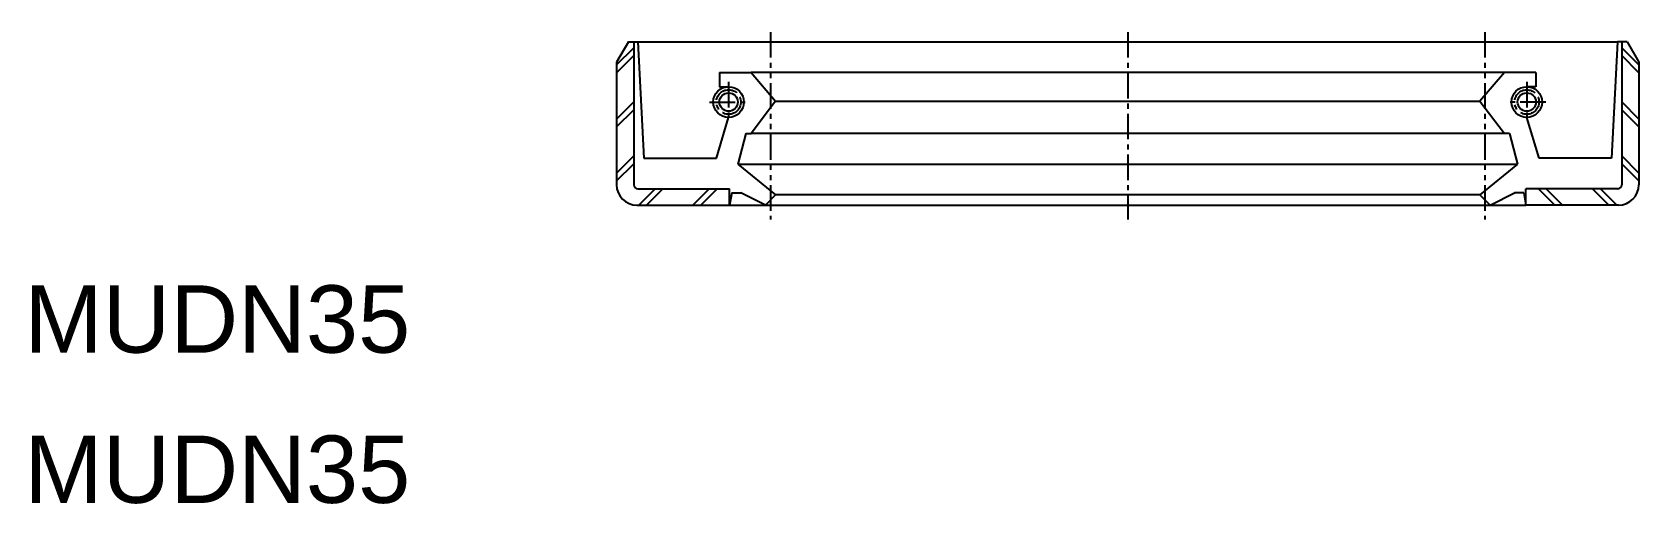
# Model space of a CAD drawing. Extents: x 393.2 to 471.9, y 572.1 to 595.2.
import ezdxf
from ezdxf.enums import TextEntityAlignment as Align

# ---------------------------------------------------------------- set-up
doc = ezdxf.new("R2010")
doc.units = 0
doc.linetypes.add('CENTER', pattern=[2, 1.25, -0.25, 0.25, -0.25])
doc.linetypes.add('PHANTOM', pattern=[2.5, 1.25, -0.25, 0.25, -0.25, 0.25, -0.25])
doc.layers.get('0').update_dxf_attribs({"linetype": 'CONTINUOUS'})
doc.layers.add('CENTER', color=1, linetype='CENTER')

msp = doc.modelspace()

# ---------------------------------------------------------------- linework, layer by layer
at = {"color": 3, "linetype": 'PHANTOM'}
for p, q in [((429.319, 595.241), (429.319, 586.057)), ((464.319, 595.241), (464.319, 586.057))]:
    msp.add_line(p, q, dxfattribs=at)
at = {"color": 7, "linetype": 'CONTINUOUS'}
for p, q in [((422.359, 594.767), (421.779, 593.767)), ((422.359, 594.767), (422.819, 594.767)), ((422.619, 594.767), (422.619, 587.767)), ((422.819, 594.767), (423.119, 589.067)), ((422.819, 594.767), (470.819, 594.767)), ((470.819, 594.767), (470.519, 589.067)), ((471.279, 594.767), (470.819, 594.767)), ((471.019, 594.767), (471.019, 587.767)), ((471.279, 594.767), (471.859, 593.767)), ((421.779, 593.767), (421.779, 587.767)), ((471.859, 593.767), (471.859, 587.767)), ((426.819, 593.267), (428.369, 593.267)), ((426.819, 593.267), (426.819, 592.567)), ((428.369, 593.267), (429.569, 591.867)), ((465.269, 593.267), (428.369, 593.267)), ((465.269, 593.267), (464.069, 591.867)), ((466.819, 593.267), (465.269, 593.267)), ((466.819, 593.267), (466.819, 592.567)), ((426.819, 592.567), (427.269, 592.567)), ((466.819, 592.567), (466.369, 592.567)), ((429.569, 591.867), (428.369, 590.267)), ((429.569, 591.867), (464.069, 591.867)), ((464.069, 591.867), (465.269, 590.267)), ((426.669, 589.067), (427.269, 591.067)), ((466.969, 589.067), (466.369, 591.067)), ((428.119, 590.267), (427.719, 588.767)), ((428.119, 590.267), (428.369, 590.267)), ((465.269, 590.267), (428.369, 590.267)), ((465.519, 590.267), (465.269, 590.267)), ((465.519, 590.267), (465.919, 588.767)), ((423.119, 589.067), (426.669, 589.067)), ((427.719, 588.767), (429.569, 587.267)), ((427.719, 588.767), (465.919, 588.767)), ((465.919, 588.767), (464.069, 587.267)), ((470.519, 589.067), (466.969, 589.067)), ((422.819, 587.567), (427.319, 587.567)), ((427.319, 586.767), (427.319, 587.567)), ((427.419, 587.367), (427.319, 586.767)), ((427.419, 587.367), (427.869, 587.367)), ((429.069, 586.767), (427.869, 587.367)), ((429.569, 587.267), (429.069, 586.767)), ((464.069, 587.267), (429.569, 587.267)), ((464.069, 587.267), (464.569, 586.767)), ((464.569, 586.767), (465.769, 587.367)), ((466.219, 587.367), (465.769, 587.367)), ((466.219, 587.367), (466.319, 586.767)), ((470.819, 587.567), (466.319, 587.567)), ((466.319, 586.767), (466.319, 587.567)), ((422.779, 586.767), (427.319, 586.767)), ((427.319, 586.767), (466.319, 586.767)), ((470.859, 586.767), (466.319, 586.767))]:
    msp.add_line(p, q, dxfattribs=at)
at = {"color": 3, "linetype": 'CONTINUOUS'}
for p, q in [((421.779, 593.636), (422.619, 594.476)), ((471.859, 593.636), (471.019, 594.476)), ((421.779, 593.252), (422.619, 594.092)), ((471.859, 593.252), (471.019, 594.092)), ((421.779, 590.984), (422.619, 591.824)), ((421.779, 590.6), (422.619, 591.44)), ((471.859, 590.984), (471.019, 591.824)), ((471.859, 590.6), (471.019, 591.44)), ((421.779, 588.333), (422.619, 589.173)), ((421.779, 587.949), (422.619, 588.789)), ((471.859, 588.333), (471.019, 589.173)), ((471.859, 587.949), (471.019, 588.789)), ((422.864, 586.767), (423.664, 587.567)), ((423.248, 586.767), (424.048, 587.567)), ((425.516, 586.767), (426.316, 587.567)), ((425.9, 586.767), (426.7, 587.567)), ((467.737, 586.767), (466.937, 587.567)), ((468.121, 586.767), (467.321, 587.567)), ((470.389, 586.767), (469.589, 587.567)), ((470.773, 586.767), (469.973, 587.567))]:
    msp.add_line(p, q, dxfattribs=at)
at = {"color": 7, "linetype": 'CONTINUOUS'}
for centre, radius in [((427.269, 591.817), 0.75), ((427.269, 591.817), 0.45), ((466.369, 591.817), 0.75), ((466.369, 591.817), 0.45)]:
    msp.add_circle(centre, radius, dxfattribs=at)
for centre, radius, start, end in [((422.779, 587.767), 1, 180, 270), ((422.819, 587.767), 0.2, 180, 270), ((470.819, 587.767), 0.2, 270, 360), ((470.859, 587.767), 1, 270, 0)]:
    msp.add_arc(centre, radius, start, end, dxfattribs=at)
at = {"layer": 'CENTER', "color": 1, "linetype": 'CENTER'}
for p, q in [((446.819, 595.241), (446.819, 586.057)), ((427.269, 592.799), (427.269, 590.847)), ((466.369, 592.799), (466.369, 590.847)), ((426.336, 591.817), (428.219, 591.817)), ((467.301, 591.817), (465.418, 591.817))]:
    msp.add_line(p, q, dxfattribs=at)
for centre in [(427.269, 591.817), (466.369, 591.817)]:
    msp.add_circle(centre, 0.6, dxfattribs=at)

# ---------------------------------------------------------------- texts
at = {"color": 7, "linetype": 'CONTINUOUS', "width": 1.041667}
for p in [(392.773, 578.547), (392.773, 571.187)]:
    msp.add_text('MUDN35', height=3.3, dxfattribs=at).set_placement(p, align=Align.BOTTOM_LEFT)

doc.saveas('drawing.dxf')
